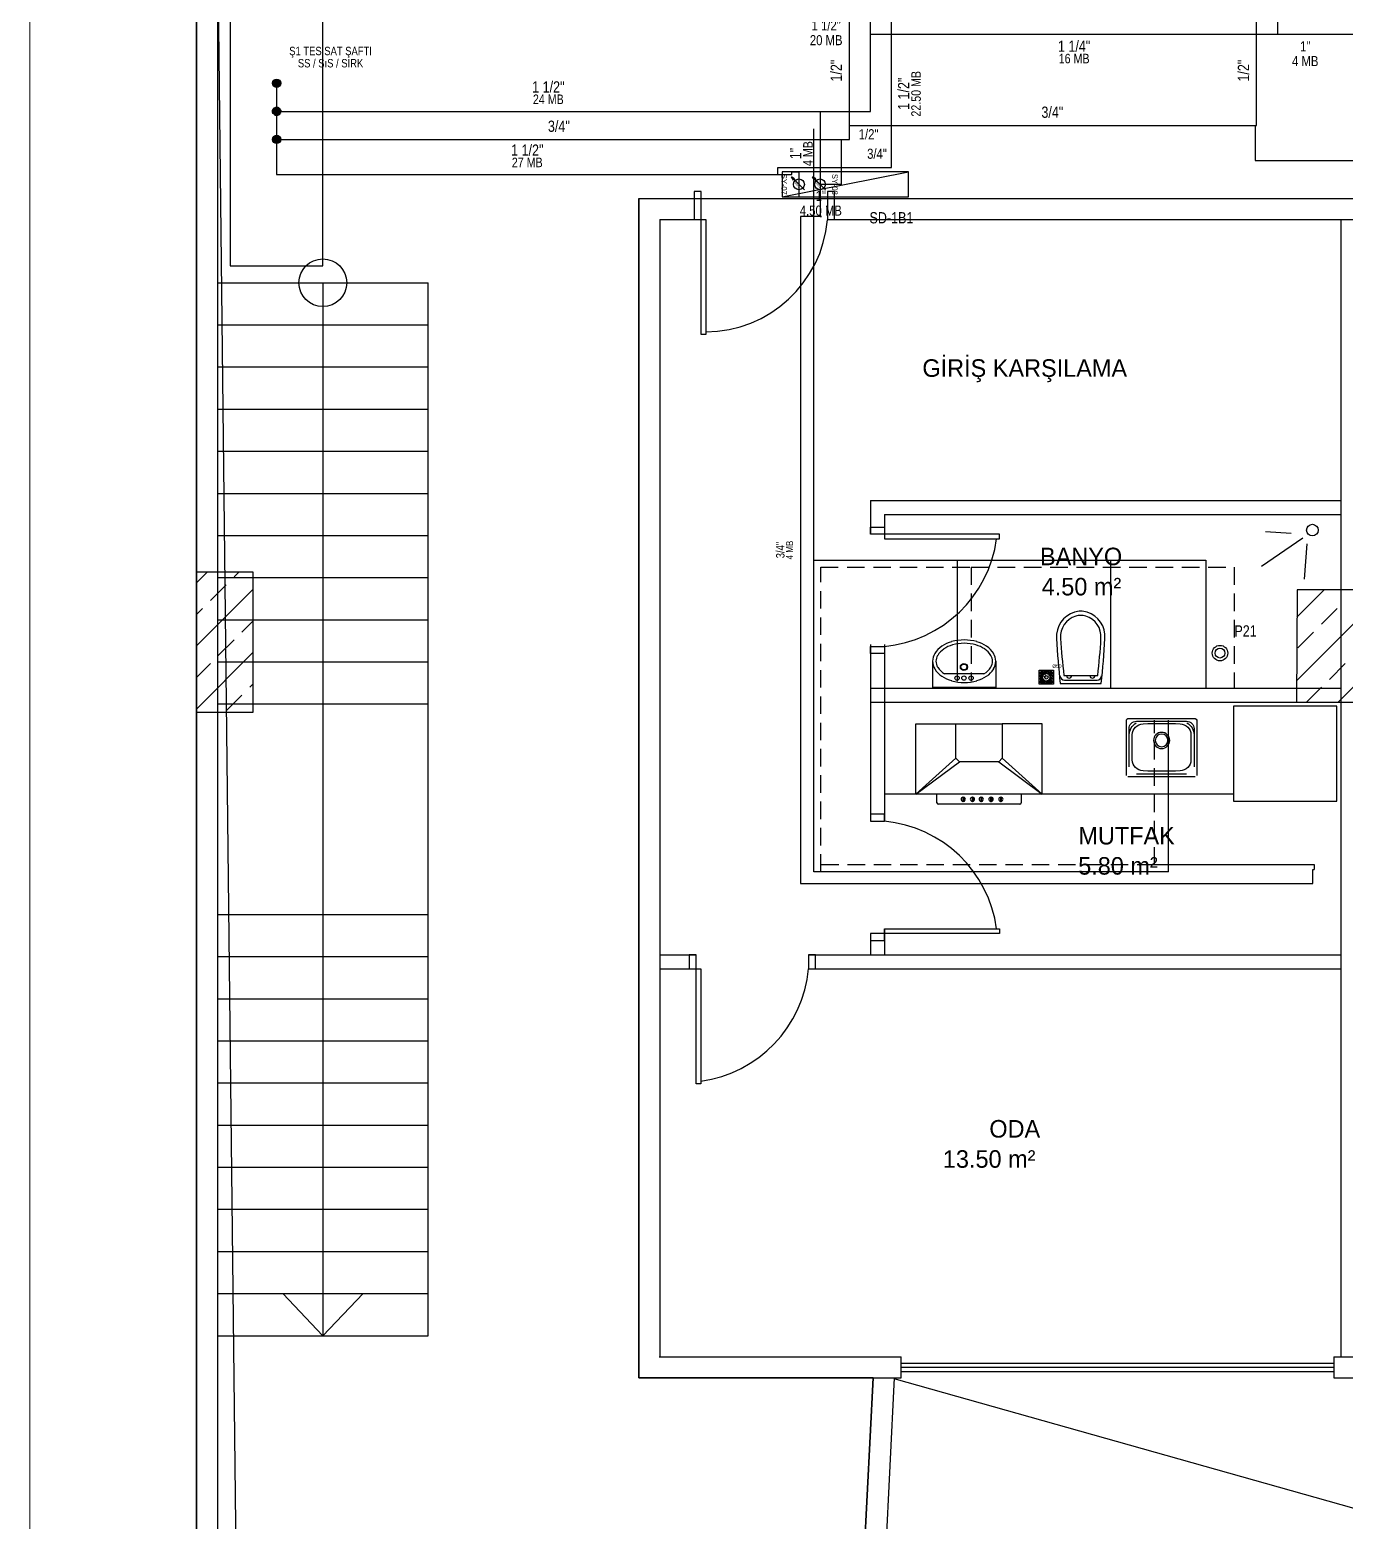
# Model space of a CAD drawing. Header units: centimetres. Extents: x 247996 to 315152, y -468471 to -440326.
# Drawn here: x 254534 to 255471, y -442834 to -441772 of the extents above; entities that cross this region are included whole.
import ezdxf
from ezdxf.enums import TextEntityAlignment as Align

# ---------------------------------------------------------------- set-up
doc = ezdxf.new("R2010")
doc.units = ezdxf.units.CM
doc.linetypes.add('0', pattern=[500, 500])
doc.linetypes.add('BASMA HATTI', pattern=[0.375, 0.25, -0.125])
for name, color, linetype, lineweight in [('SCOTT-ANTED', 144, 'Continuous', 0), ('SCOTT-MTY-SICAKSU-BORU', 1, 'BASMA HATTI', 30), ('SCOTT-MTY-SOGUKSU-BORU', 5, '0', 30), ('SCOTT-MTY-TEMIZSU-CAP', 101, 'Continuous', 30)]:
    doc.layers.add(name, color=color, linetype=linetype, lineweight=lineweight)
for name, color, linetype in [('SCOTT-MD-YUK-BIRIMI', 7, 'Continuous'), ('SCOTT-MKDU0', 50, 'Continuous'), ('SCOTT-MTY-PISSU-KOLON', 211, 'Continuous'), ('SCOTT-MTY-PISSU-KOLONNO', 211, 'Continuous'), ('SCOTT-MTY-SAYAC', 3, 'Continuous'), ('SCOTT-MTY-SIRKULASYON-BORU', 31, 'Continuous'), ('SCOTT-MTY-TEFRIS', 15, 'Continuous'), ('SCOTT-MTY-TES-SAFT', 8, 'Continuous'), ('SCOTT-MTY-VANA', 1, 'Continuous')]:
    doc.layers.add(name, color=color, linetype=linetype)
doc.styles.add('CAP', font='wturkce.SHX', dxfattribs={"width": 0.65})
doc.styles.add('MtXpl_Comic_Sans_MS', font='comic.ttf')
doc.styles.add('ROTAS', font='arial.ttf')

# ---------------------------------------------------------------- blocks, each defined once
blk = doc.blocks.new('T-KOLON-T')
blk.add_hatch(color=7).paths.add_polyline_path([(3, 0), (2.8, 1.1), (2.1, 2.1), (1.1, 2.8), (0, 3), (-1.1, 2.8), (-2.1, 2.1), (-2.8, 1.1), (-3, 0), (-2.8, -1.1), (-2.1, -2.1), (-1.1, -2.8), (0, -3), (1.1, -2.8), (2.1, -2.1), (2.8, -1.1)])
blk.add_circle((0, 0), 3)
blk = doc.blocks.new('T-DOLAP')
blk.add_line((-45, -9), (45, 9))
blk.add_lwpolyline([(-45, -9), (45, -9), (45, 9), (-45, 9)], close=True)
blk = doc.blocks.new('MTY-SU SAYACI')
at = {"layer": 'SCOTT-MTY-VANA'}
blk.add_hatch(color=256, dxfattribs=at).paths.add_polyline_path([(9.8, 9.8), (5.6, 7), (7, 5.6)])
for p, q in [((-7.3, -7.3), (6.3, 6.3)), ((5.6, 7), (9.8, 9.8)), ((7, 5.6), (5.6, 7)), ((7, 5.6), (9.8, 9.8))]:
    blk.add_line(p, q, dxfattribs=at)
blk.add_circle((0, 0), 7, dxfattribs=at)
blk.add_attdef('CAP', (-2.3, -1.2), '', height=2.5, rotation=45, dxfattribs=at)
blk = doc.blocks.new('T-KOLON-P')
for radius in [5.5, 3.5]:
    blk.add_circle((0, 0), radius)
blk = doc.blocks.new('SUZGEC1')
at = {"layer": 'SCOTT-MTY-TEFRIS'}
blk.add_lwpolyline([(-5, -5), (-5, 5), (5, 5), (5, -5)], close=True, dxfattribs=at)
for points in [[(-4.3, 3.9), (-2, 1.5, 0.029484), (-2.2, 1.3), (-4.3, 2.5)], [(-2.5, 0.3), (-4.3, 0.3), (-4.3, 1.7), (-2.4, 0.7, 0.032775)], [(-3.9, 4.3), (-2.5, 4.3), (-1.3, 2.2, 0.029484), (-1.5, 2)], [(-0.7, 2.4, -0.032775), (-0.3, 2.5), (-0.3, 4.3), (-1.7, 4.3)], [(0.3, 2.5), (0.3, 4.3), (1.7, 4.3), (0.7, 2.4, 0.032775)], [(1.3, 2.2), (2.5, 4.3), (3.9, 4.3), (1.5, 2, 0.029484)], [(4.3, 3.9), (2, 1.5, -0.029484), (2.2, 1.3), (4.3, 2.5)], [(4.3, 0.3), (4.3, 1.7), (2.4, 0.7, -0.032775), (2.5, 0.3)], [(-2.5, -0.3), (-4.3, -0.3), (-4.3, -1.7), (-2.4, -0.7, -0.032775)], [(-4.3, -3.9), (-2, -1.5, -0.029484), (-2.2, -1.3), (-4.3, -2.5)], [(-3.9, -4.3), (-2.5, -4.3), (-1.3, -2.2, -0.029484), (-1.5, -2)], [(-0.3, -4.3), (-1.7, -4.3), (-0.7, -2.4, 0.032775), (-0.3, -2.5)], [(0.3, -2.5), (0.3, -4.3), (1.7, -4.3), (0.7, -2.4, -0.032775)], [(2.5, -4.3), (1.3, -2.2, 0.029484), (1.5, -2), (3.9, -4.3)], [(4.3, -2.5), (4.3, -3.9), (2, -1.5, 0.029484), (2.2, -1.3)], [(4.3, -0.3), (4.3, -1.7), (2.4, -0.7, 0.032775), (2.5, -0.3)]]:
    blk.add_lwpolyline(points, format="xyb", close=True, dxfattribs=at)
blk.add_circle((0, 0), 1.25, dxfattribs=at)
at = {"layer": 'SCOTT-MD-YUK-BIRIMI', "color": 6, "style": 'CAP'}
for tag, p in [('PS', (-2.1, 0)), ('PSCP', (4.3, 6.7))]:
    blk.add_attdef(tag, p, '', height=2.5, dxfattribs=at)

msp = doc.modelspace()

# ---------------------------------------------------------------- linework, layer by layer
at = {"layer": 'SCOTT-ANTED'}
msp.add_line((254534.2, -440326.5), (254534.2, -447826.5), dxfattribs=at)
at = {"layer": 'SCOTT-MKDU0', "color": 8, "ltscale": 0.03}
for p, q in [((254652.9, -440508.2), (254652.9, -443082.1)), ((254652.9, -443082.1), (254652.9, -440508.2)), ((254667.9, -440523.2), (254667.9, -443082.1)), ((254668.2, -441742.1), (254683.1, -443053.2)), ((254967.9, -441892.1), (254967.9, -442732.1)), ((254967.9, -441892.1), (255012.3, -441892.1)), ((254967.9, -442732.1), (254967.9, -441892.1)), ((254967.9, -441892.1), (256222.6, -441892.1)), ((255107.3, -441892.1), (255848.6, -441892.1)), ((254982.9, -441907.1), (254982.9, -442717.1)), ((254982.9, -441907.1), (255015.6, -441907.1)), ((255107.3, -441907.1), (255848.6, -441907.1)), ((255467.9, -441907.1), (255467.9, -442717.1)), ((255467.9, -441907.1), (255467.9, -442687.1)), ((254667.9, -441952.1), (254817.9, -441952.1)), ((254742.9, -441952.1), (254742.9, -442702.1)), ((254817.9, -442702.1), (254817.9, -441952.1)), ((254667.9, -441982.1), (254817.9, -441982.1)), ((254667.9, -442012.1), (254817.9, -442012.1)), ((254667.9, -442042.1), (254817.9, -442042.1)), ((254667.9, -442072.1), (254817.9, -442072.1)), ((254667.9, -442102.1), (254817.9, -442102.1)), ((254667.9, -442102.1), (254817.9, -442102.1)), ((255132.9, -442107.1), (255467.9, -442107.1)), ((255132.9, -442107.1), (255132.9, -442131.2)), ((255142.9, -442117.1), (255467.9, -442117.1)), ((255142.9, -442117.1), (255142.9, -442134.5)), ((255432.6, -442130.8), (255414.2, -442129.4)), ((254667.9, -442132.1), (254817.9, -442132.1)), ((255441, -442134.1), (255411.5, -442154.3)), ((255443.8, -442138), (255441.9, -442163.3)), ((254653.1, -442165.7), (254660.7, -442158.1)), ((254653.1, -442158.1), (254693.1, -442158.1)), ((254653.1, -442258.1), (254653.1, -442158.1)), ((254679.7, -442161.6), (254683.2, -442158.1)), ((254693.1, -442158.1), (254693.1, -442258.1)), ((254653.1, -442210.6), (254693.1, -442170.6)), ((254662.8, -442178.4), (254674.1, -442167.2)), ((254667.9, -442162.1), (254817.9, -442162.1)), ((255436.8, -442170.8), (255436.5, -442250.8)), ((255436.6, -442235.4), (255501, -442171)), ((255436.7, -442190.3), (255456.2, -442170.8)), ((255516.8, -442171), (255436.8, -442170.8)), ((254653.1, -442188.2), (254657.2, -442184.1)), ((254667.9, -442192.1), (254817.9, -442192.1)), ((254685.3, -442200.9), (254693.1, -442193.1)), ((255454.2, -442195.3), (255465.4, -442184.1)), ((255437.4, -442212.1), (255448.6, -442200.9)), ((255466, -442250.9), (255516.7, -442200.2)), ((254668.4, -442217.7), (254679.7, -442206.5)), ((255132.9, -442209.7), (255132.9, -442335.6)), ((255142.9, -442209.8), (255142.9, -442335.6)), ((254653.1, -442255.5), (254693.1, -442215.5)), ((254653.1, -442233.1), (254662.8, -442223.4)), ((254667.9, -442222.1), (254817.9, -442222.1)), ((255177.2, -442221.7), (255177.2, -442240.3)), ((255222.2, -442221.7), (255222.2, -442240.3)), ((255459.8, -442234.6), (255471.1, -442223.4)), ((255213.8, -442230.7), (255185.7, -442230.7)), ((254674.1, -442257), (254685.3, -442245.8)), ((254690.9, -442240.2), (254693.1, -442238)), ((255132.9, -442240.9), (255467.9, -442240.9)), ((255222.2, -442240.3), (255177.2, -442240.3)), ((255443.6, -442250.8), (255454.2, -442240.2)), ((254667.9, -442252.1), (254817.9, -442252.1)), ((255132.9, -442250.9), (255467.9, -442250.9)), ((255465.1, -442253.6), (255391.5, -442253.6)), ((255391.5, -442253.6), (255391.5, -442321.3)), ((255436.5, -442250.8), (255516.5, -442251)), ((255465.1, -442321.3), (255465.1, -442253.6)), ((254693.1, -442258.1), (254653.1, -442258.1)), ((255165.3, -442266.3), (255193.8, -442266.3)), ((255165.3, -442316.3), (255165.3, -442266.3)), ((255255.3, -442266.3), (255226.8, -442266.3)), ((255255.3, -442316.3), (255255.3, -442266.3)), ((255315.3, -442303.1), (255315.3, -442263.6)), ((255316.3, -442262.6), (255364.3, -442262.6)), ((255322.4, -442264.5), (255358.1, -442264.5)), ((255365.3, -442263.6), (255365.3, -442303.1)), ((255317.1, -442296.9), (255317.1, -442269.8)), ((255363.4, -442269.8), (255363.4, -442296.9)), ((255193.8, -442290.8), (255165.3, -442316.3)), ((255165.3, -442316.3), (255196.3, -442293.3)), ((255224.3, -442293.3), (255255.3, -442316.3)), ((255255.3, -442316.3), (255226.8, -442290.8)), ((255364.3, -442304.1), (255316.3, -442304.1)), ((255358.1, -442302.2), (255322.4, -442302.2)), ((255391.5, -442316.3), (255142.9, -442316.3)), ((255391.5, -442316.3), (255142.9, -442316.3)), ((255255.3, -442316.3), (255165.3, -442316.3)), ((255180.3, -442322.6), (255180.3, -442316.3)), ((255198.8, -442318.4), (255198.8, -442321)), ((255198.8, -442318.4), (255199.4, -442318.4)), ((255198.8, -442321), (255198.8, -442321.5)), ((255199.4, -442318.4), (255199.4, -442321)), ((255199.4, -442321), (255199.4, -442321.5)), ((255205.3, -442318.4), (255205.3, -442321)), ((255205.3, -442318.4), (255206, -442318.4)), ((255205.3, -442321), (255205.3, -442321.5)), ((255206, -442318.4), (255206, -442321)), ((255206, -442321), (255206, -442321.5)), ((255211.5, -442318.4), (255211.5, -442321)), ((255211.5, -442318.4), (255212.1, -442318.4)), ((255211.5, -442321), (255211.5, -442321.5)), ((255212.1, -442318.4), (255212.1, -442321)), ((255212.1, -442321), (255212.1, -442321.5)), ((255218.5, -442318.4), (255218.5, -442321)), ((255218.5, -442318.4), (255219.1, -442318.4)), ((255218.5, -442321), (255218.5, -442321.5)), ((255219.1, -442318.4), (255219.1, -442321)), ((255219.1, -442321), (255219.1, -442321.5)), ((255225.5, -442318.4), (255225.5, -442321)), ((255225.5, -442318.4), (255226.1, -442318.4)), ((255225.5, -442321), (255225.5, -442321.5)), ((255226.1, -442318.4), (255226.1, -442321)), ((255226.1, -442321), (255226.1, -442321.5)), ((255240.3, -442316.3), (255240.3, -442322.6)), ((255239.3, -442323.6), (255181.3, -442323.6)), ((255199.4, -442321.5), (255198.8, -442321.5)), ((255206, -442321.5), (255205.3, -442321.5)), ((255211.5, -442321.5), (255212.1, -442321.5)), ((255218.5, -442321.5), (255219.1, -442321.5)), ((255225.5, -442321.5), (255226.1, -442321.5)), ((255391.5, -442321.3), (255465.1, -442321.3)), ((254667.9, -442402.1), (254817.9, -442402.1)), ((255132.9, -442415.6), (255132.9, -442430.9)), ((255142.9, -442412.3), (255142.9, -442430.9)), ((254667.9, -442432.1), (254817.9, -442432.1)), ((254982.9, -442430.9), (255008.8, -442430.9)), ((255088.8, -442430.9), (255467.9, -442430.9)), ((254982.9, -442440.9), (255012.2, -442440.9)), ((255088.8, -442440.9), (255467.9, -442440.9)), ((254667.9, -442462.1), (254817.9, -442462.1)), ((254667.9, -442492.1), (254817.9, -442492.1)), ((254667.9, -442522.1), (254817.9, -442522.1)), ((254667.9, -442552.1), (254817.9, -442552.1)), ((254667.9, -442552.1), (254817.9, -442552.1)), ((254667.9, -442582.1), (254817.9, -442582.1)), ((254667.9, -442612.1), (254817.9, -442612.1)), ((254667.9, -442642.1), (254817.9, -442642.1)), ((254667.9, -442672.1), (254817.9, -442672.1)), ((254742.9, -442702.1), (254714.4, -442672.1)), ((254742.9, -442702.1), (254771.5, -442672.1)), ((254667.9, -442702.1), (254817.9, -442702.1)), ((254982.5, -442717.1), (255154.9, -442717.1)), ((255154.9, -442732.1), (255154.9, -442717.1)), ((255154.9, -442721.6), (255462.9, -442721.6)), ((255154.9, -442724.6), (255462.9, -442724.6)), ((255462.9, -442717.1), (255488.8, -442717.1)), ((255462.9, -442717.1), (255462.9, -442732.1)), ((254967.9, -442732.1), (255154.9, -442732.1)), ((255134.9, -442732.1), (254967.9, -442732.1)), ((255134.9, -442732.1), (255066.5, -444081)), ((255066.5, -444081), (255134.9, -442732.1)), ((255149.9, -442732.1), (255082.3, -444066)), ((256459.5, -443102.1), (255149.8, -442732.9)), ((255154.9, -442727.6), (255462.9, -442727.6)), ((255462.9, -442732.1), (255489.1, -442732.1))]:
    msp.add_line(p, q, dxfattribs=at)
for points in [[(255012.3, -441887.1), (255007.3, -441887.1), (255007.3, -441907.1), (255012.3, -441907.1), (255012.3, -441887.1)], [(255012.3, -441887.1), (255007.3, -441887.1), (255007.3, -441907.1), (255012.3, -441907.1), (255012.3, -441887.1)], [(255012.3, -441887.1), (255007.3, -441887.1), (255007.3, -441907.1), (255012.3, -441907.1), (255012.3, -441887.1)], [(255107.3, -441887.1), (255102.3, -441887.1), (255102.3, -441907.1), (255107.3, -441907.1), (255107.3, -441887.1)], [(255107.3, -441887.1), (255102.3, -441887.1), (255102.3, -441907.1), (255107.3, -441907.1), (255107.3, -441887.1)], [(255107.3, -441887.1), (255102.3, -441887.1), (255102.3, -441907.1), (255107.3, -441907.1), (255107.3, -441887.1)], [(255132.9, -442131.2), (255132.9, -442126.2), (255142.9, -442126.2), (255142.9, -442131.2), (255132.9, -442131.2)], [(255132.9, -442216.2), (255132.9, -442211.2), (255142.9, -442211.2), (255142.9, -442216.2), (255132.9, -442216.2)], [(255132.9, -442330.6), (255132.9, -442335.6), (255142.9, -442335.6), (255142.9, -442330.6), (255132.9, -442330.6)], [(255132.9, -442415.6), (255132.9, -442420.6), (255142.9, -442420.6), (255142.9, -442415.6), (255132.9, -442415.6)], [(255008.8, -442430.9), (255003.8, -442430.9), (255003.8, -442440.9), (255008.8, -442440.9), (255008.8, -442430.9)], [(255093.8, -442430.9), (255088.8, -442430.9), (255088.8, -442440.9), (255093.8, -442440.9), (255093.8, -442430.9)]]:
    msp.add_lwpolyline(points, dxfattribs=at)
for points in [[(255012.3, -441907.1), (255015.6, -441907.1), (255015.6, -441989), (255012.3, -441989)], [(255012.3, -441907.1), (255015.6, -441907.1), (255015.6, -441989), (255012.3, -441989)], [(255012.3, -441907.1), (255015.6, -441907.1), (255015.6, -441989), (255012.3, -441989)], [(255142.9, -442131.2), (255142.9, -442134.5), (255224.8, -442134.5), (255224.8, -442131.2)], [(255142.9, -442415.6), (255142.9, -442412.3), (255224.8, -442412.3), (255224.8, -442415.6)], [(255008.8, -442440.9), (255012.2, -442440.9), (255012.2, -442522.7), (255008.8, -442522.7)]]:
    msp.add_lwpolyline(points, close=True, dxfattribs=at)
for points in [[(255297.3, -442237.5, 0.01664), (255299.9, -442205.6, 0.351622), (255287.2, -442186.7, 0.068714), (255282.7, -442186.1, 0.068714), (255278.3, -442186.7, 0.351622), (255265.5, -442205.6, 0.01664), (255268.1, -442237.5)], [(255294.8, -442231.9, 0.016866), (255297.1, -442205.4, 0.351778), (255286.3, -442189.5, 0.068022), (255282.7, -442189, 0.068022), (255279.1, -442189.5, 0.351778), (255268.4, -442205.4, 0.016866), (255270.7, -442231.9)]]:
    msp.add_lwpolyline(points, format="xyb", close=True, dxfattribs=at)
msp.add_lwpolyline([(255267.9, -442232, 0.389191), (255271.2, -442235.1), (255282.7, -442235.1), (255294.3, -442235.1, 0.389191), (255297.6, -442232, 0.389191)], format="xyb", dxfattribs=at)
for centre, radius in [((254742.9, -441952.1), 17), ((255447.7, -442128.3, 51), 4.14), ((255199.5, -442225.8), 2.52), ((255199.5, -442225.8), 2.12), ((255194.6, -442233.7), 1.56), ((255199.5, -442233.7), 1.56), ((255204.6, -442233.7), 1.56)]:
    msp.add_circle(centre, radius, dxfattribs=at)
for centre, radius, start, end in [((255015.1, -441899.5), 87.6, 270.3687, 354.9809), ((255015.1, -441899.5), 87.6, 270.3687, 354.9809), ((255015.1, -441899.5), 87.6, 270.3687, 354.9809), ((255134.7, -442122.6), 88.9, 275.3081, 352.3253), ((255193.4, -442225.3), 17.2, 123.8347, 148.2866), ((255193.4, -442225.3), 14.8, 123.8347, 148.2866), ((255197.2, -442231), 24.1, 105.5176, 123.8347), ((255197.2, -442231), 21.7, 105.5176, 123.8347), ((255199.7, -442240), 33.5, 90, 105.5176), ((255199.7, -442240), 31.1, 90, 105.5176), ((255199.7, -442240), 33.5, 74.4824, 90), ((255199.7, -442240), 31.1, 74.4824, 90), ((255202.2, -442231), 21.7, 56.1653, 74.4824), ((255202.2, -442231), 24.1, 56.1653, 74.4824), ((255206.1, -442225.3), 14.8, 31.7134, 56.1653), ((255206.1, -442225.3), 17.2, 31.7134, 56.1653), ((255187.5, -442221.7), 10.3, 148.2866, 180), ((255187.5, -442221.7), 10.3, 180, 211.7134), ((255187.5, -442221.7), 7.93, 148.2866, 180), ((255187.5, -442221.7), 7.93, 180, 211.7134), ((255211.9, -442221.7), 7.93, 0, 31.7134), ((255211.9, -442221.7), 7.93, 328.2866, 0), ((255211.9, -442221.7), 10.3, 0, 31.7134), ((255211.9, -442221.7), 10.3, 328.2866, 0), ((255193.4, -442218.1), 17.2, 211.7134, 236.1653), ((255193.4, -442218.1), 14.8, 211.7134, 238.6233), ((255197.2, -442212.3), 24.1, 236.1653, 254.4824), ((255199.7, -442203.3), 33.5, 254.4824, 270), ((255199.7, -442203.3), 33.5, 270, 285.5176), ((255202.2, -442212.3), 24.1, 285.5176, 303.8347), ((255206.1, -442218.1), 14.8, 301.3767, 328.2866), ((255206.1, -442218.1), 17.2, 303.8347, 328.2866), ((255274.4, -442231.9), 1.78, 180, 0), ((255291, -442231.9), 1.78, 180, 0), ((255199, -442320), 1.54, 100.5754, 259.4621), ((255199, -442320), 1.54, 282.6235, 77.3767), ((255205.6, -442320), 1.54, 100.5754, 259.4621), ((255205.6, -442320), 1.54, 282.6235, 77.3767), ((255211.8, -442320), 1.54, 100.5754, 259.4621), ((255211.8, -442320), 1.54, 282.6235, 77.3767), ((255218.8, -442320), 1.54, 100.5754, 259.4621), ((255218.8, -442320), 1.54, 282.6235, 77.3767), ((255225.8, -442320), 1.54, 100.5754, 259.4621), ((255225.8, -442320), 1.54, 282.6235, 77.3767), ((255181.3, -442322.6), 1, 180, 270), ((255239.3, -442322.6), 1, 270, 0), ((255134.7, -442424.2), 88.9, 7.6747, 84.6919), ((255000.3, -442432.6), 88.9, 277.6747, 354.6919)]:
    msp.add_arc(centre, radius, start, end, dxfattribs=at)
at = {"layer": 'SCOTT-MKDU0', "color": 8, "ltscale": 0.03, "extrusion": (0, 0, -1)}
for centre, major_axis, start_param, end_param in [((255316.3, -442263.6), (0.707, 0.707), 3.926991, 5.497787), ((255322.4, -442269.8), (-3.75, 3.75), 5.497787, 7.068583), ((255327.3, -442274.3), (-7.14, 7.14), 5.524757, 6.541187), ((255327.4, -442274.3), (-5.66, 5.66), 5.524757, 7.028844), ((255340.3, -442598.3), (332.3, 0), 4.67265, 4.752129), ((255353.2, -442274.3), (-5.66, 5.66), 0.825137, 2.329224), ((255358.1, -442269.8), (3.75, 3.75), -0.785398, 0.785398), ((255353.3, -442274.3), (7.14, 7.14), -0.258001, 0.758428), ((255364.3, -442263.6), (0.707, 0.707), -0.785398, 0.785398), ((255651.5, -442283.1), (-234.9, 234.9), 5.470817, 5.524757), ((255340.3, -442278.1), (-4.07, 4.07), 3.926991, 10.210176), ((255340.3, -442278.1), (-3.18, 3.18), 3.926991, 10.210176), ((255029, -442283.1), (234.9, 234.9), 0.758428, 0.812368), ((255327.4, -442291.8), (5.66, 5.66), 2.395934, 3.900021), ((255353.2, -442291.8), (5.66, 5.66), 0.812368, 2.316455), ((255340.3, -441967.8), (332.3, 0), 1.531058, 1.610536)]:
    msp.add_ellipse(centre, major_axis=major_axis, ratio=1, start_param=start_param, end_param=end_param, dxfattribs=at)
at = {"layer": 'SCOTT-MKDU0', "color": 8, "ltscale": 0.03, "invisible_edges": 1}
for points in [[(255226.8, -442290.8), (255193.8, -442290.8), (255193.8, -442266.3), (255226.8, -442266.3)], [(255193.8, -442290.8), (255226.8, -442290.8), (255224.3, -442293.3), (255196.3, -442293.3)]]:
    msp.add_3dface(points, dxfattribs=at)
at = {"layer": 'SCOTT-MTY-SICAKSU-BORU'}
for points in [[(255133, -441775), (255133, -441762)], [(255423, -441775), (255423, -441762)], [(255097, -441830), (255133, -441830), (255133, -441775)], [(255133, -441775), (255423, -441775)], [(255423, -441775), (255807, -441775), (255807, -441860)], [(254710, -441830), (255097, -441830)], [(255097, -441830), (255097, -441873)], [(255097, -441873), (255097, -441891)], [(255097, -441891), (255097, -441905), (255098, -441905), (255083, -441905), (255083, -442380), (255448, -442380), (255448, -442370), (255449.1, -442370), (255449.1, -442366.7)], [(255449.1, -442366.7), (255335.3, -442366.7)]]:
    msp.add_lwpolyline(points, dxfattribs=at)
at = {"layer": 'SCOTT-MTY-SICAKSU-BORU', "ltscale": 50}
for points in [[(255097.5, -442371.7), (255097.5, -442154.8), (255204.7, -442154.8)], [(255204.7, -442154.8), (255204.7, -442235.8)], [(255204.7, -442154.8), (255391.9, -442154.8)], [(255391.9, -442154.8), (255391.9, -442240.9)], [(255335.3, -442366.7), (255335.3, -442263.6)], [(255335.3, -442366.7), (255092.5, -442366.7)]]:
    msp.add_lwpolyline(points, dxfattribs=at)
at = {"layer": 'SCOTT-MTY-SIRKULASYON-BORU'}
for points in [[(255118, -441840), (255118, -441762)], [(255407, -441840), (255408, -441840), (255408, -441762)], [(255112, -441850), (255118, -441850), (255118, -441840)], [(255118, -441840), (255407, -441840)], [(255407, -441840), (255407, -441865), (255822, -441865)], [(254710, -441850), (255112, -441850)], [(255112, -441850), (255112, -441873)], [(255112, -441873), (255112, -441882), (255097, -441882)]]:
    msp.add_lwpolyline(points, dxfattribs=at)
at = {"layer": 'SCOTT-MTY-SOGUKSU-BORU'}
for points in [[(255067, -441875), (255067, -441870), (255148, -441870), (255148, -441765)], [(254710, -441810), (254710, -441875), (255067, -441875)], [(255067, -441875), (255077, -441875), (255077, -441873), (255082, -441873)], [(255082, -441873), (255082, -441891)], [(255082, -441891), (255092.5, -441891)]]:
    msp.add_lwpolyline(points, dxfattribs=at)
at = {"layer": 'SCOTT-MTY-SOGUKSU-BORU', "ltscale": 50}
for points in [[(255092.5, -442149.8), (255092.5, -441842.5)], [(255092.5, -442371.7), (255092.5, -442149.8), (255194.7, -442149.8)], [(255194.7, -442149.8), (255194.7, -442235.8)], [(255194.7, -442149.8), (255304, -442149.8)], [(255304, -442149.8), (255304, -442240.7)], [(255304, -442149.8), (255371.9, -442149.8)], [(255371.9, -442149.8), (255371.9, -442240.9)], [(255345.3, -442371.7), (255345.3, -442263.6)], [(255345.3, -442371.7), (255092.5, -442371.7)]]:
    msp.add_lwpolyline(points, dxfattribs=at)
at = {"layer": 'SCOTT-MTY-TES-SAFT'}
msp.add_lwpolyline([(254677, -441940), (254743, -441940), (254743, -441746), (254677, -441746)], close=True, dxfattribs=at)

# ---------------------------------------------------------------- block references
at = {"layer": 'SCOTT-MTY-PISSU-KOLON'}
msp.add_blockref('T-KOLON-P', (255381.9, -442215.9), dxfattribs=at)
at = {"layer": 'SCOTT-MTY-SAYAC'}
msp.add_blockref('T-DOLAP', (255115, -441882), dxfattribs=at)
ref = msp.add_blockref('MTY-SU SAYACI', (255082, -441882), dxfattribs=dict(at, xscale=0.55, yscale=0.55, rotation=90))
ref.add_attrib('CAP', 'DN20', (255082.6, -441883.3), dxfattribs={"height": 1.38, "rotation": 135})
ref = msp.add_blockref('MTY-SU SAYACI', (255097, -441882), dxfattribs=dict(at, xscale=0.55, yscale=0.55, rotation=90))
ref.add_attrib('CAP', 'DN20', (255097.6, -441883.3), dxfattribs={"height": 1.38, "rotation": 135})
at = {"layer": 'SCOTT-MTY-SICAKSU-BORU'}
msp.add_blockref('T-KOLON-T', (254710, -441830), dxfattribs=at)
at = {"layer": 'SCOTT-MTY-SIRKULASYON-BORU'}
msp.add_blockref('T-KOLON-T', (254710, -441850), dxfattribs=at)
at = {"layer": 'SCOTT-MTY-SOGUKSU-BORU'}
msp.add_blockref('T-KOLON-T', (254710, -441810), dxfattribs=at)
at = {"layer": 'SCOTT-MTY-VANA'}
ref = msp.add_blockref('SUZGEC1', (255258.2, -442233.1), dxfattribs=at)
ref.add_attrib('PS', '2 SB', (255253.9, -442233.1), dxfattribs={"layer": 'SCOTT-MD-YUK-BIRIMI', "color": 6, "height": 2.5, "style": 'CAP'})
ref.add_attrib('PSCP', '%%C50', (255262.5, -442226.4), dxfattribs={"layer": 'SCOTT-MD-YUK-BIRIMI', "color": 6, "height": 2.5, "style": 'CAP'})

# ---------------------------------------------------------------- texts
at = {"layer": 'SCOTT-MKDU0', "color": 8, "ltscale": 0.03, "style": 'MtXpl_Comic_Sans_MS'}
for s, p in [('GİRİŞ KARŞILAMA', (255169.9, -442019.1)), ('MUTFAK', (255281, -442352.2)), ('5.80 m²', (255280.9, -442373.7)), ('ODA', (255217.6, -442561)), ('13.50 m²', (255184.5, -442582.5))]:
    msp.add_text(s, height=12.5, dxfattribs=at).set_placement(p)
for s, p in [('BANYO', (255253.7, -442153.3)), ('4.50 m²', (255254.9, -442174.8))]:
    msp.add_text(s, height=12.5, rotation=360, dxfattribs=at).set_placement(p)
at = {"layer": 'SCOTT-MTY-PISSU-KOLONNO', "style": 'ROTAS', "width": 0.8}
msp.add_text('P21', height=8, dxfattribs=at).set_placement((255400.1, -442200.1), align=Align.MIDDLE_CENTER)
at = {"layer": 'SCOTT-MTY-SAYAC', "style": 'ROTAS', "width": 0.8}
msp.add_text('SD-1B1', height=8, dxfattribs=at).set_placement((255147.9, -441905.8), align=Align.MIDDLE_CENTER)
at = {"layer": 'SCOTT-MTY-TEMIZSU-CAP', "style": 'ROTAS', "width": 0.8}
for s, height, p in [('1 1/2"', 7.2, (255101.4, -441768.8)), ('20 MB', 7.2, (255101.4, -441779.3)), ('1 1/4"', 8, (255278, -441783.6)), ('16 MB', 6.8, (255278, -441792.4)), ('1"', 7.2, (255442.6, -441783.7)), ('4 MB', 7.2, (255442.6, -441794.2)), ('1 1/2"', 8, (254903.5, -441812.6)), ('24 MB', 6.8, (254903.5, -441821.4)), ('3/4"', 8, (255262.5, -441830.6)), ('3/4"', 8, (254911, -441840.6)), ('1/2"', 7.2, (255131.6, -441846.3)), ('1 1/2"', 8, (254888.5, -441857.6)), ('27 MB', 6.8, (254888.5, -441866.4)), ('3/4"', 7.2, (255137.6, -441860.2)), ('1"', 7.2, (255097.6, -441890.2)), ('4.50 MB', 7.2, (255097.6, -441900.7))]:
    msp.add_text(s, height=height, dxfattribs=at).set_placement(p, align=Align.MIDDLE_CENTER)
for s, height, p in [('1/2"', 8, (255108.6, -441801)), ('1/2"', 8, (255398.6, -441801)), ('1 1/2"', 8, (255156.6, -441817.5)), ('22.50 MB', 6.8, (255165.4, -441817.5)), ('4 MB', 6.8, (255088.4, -441860.1)), ('1"', 8, (255079.6, -441860.1)), ('3/4"', 6, (255068.7, -442142.5)), ('4 MB', 5.1, (255075.3, -442142.5))]:
    msp.add_text(s, height=height, rotation=90, dxfattribs=at).set_placement(p, align=Align.MIDDLE_CENTER)
at = {"layer": 'SCOTT-MTY-TES-SAFT', "style": 'ROTAS', "width": 0.8}
for s, p in [('Ş1 TESİSAT ŞAFTI', (254748.4, -441787)), ('SS / SıS / SİRK', (254748.4, -441795.7))]:
    msp.add_text(s, height=6, dxfattribs=at).set_placement(p, align=Align.MIDDLE_CENTER)
at = {"layer": 'SCOTT-MTY-VANA', "style": 'ROTAS', "width": 0.8}
for s, p in [('SY-07', (255071.4, -441882)), ('SY-08', (255107.6, -441882))]:
    msp.add_text(s, height=4, rotation=-90, dxfattribs=at).set_placement(p, align=Align.MIDDLE_CENTER)

doc.saveas('drawing.dxf')
